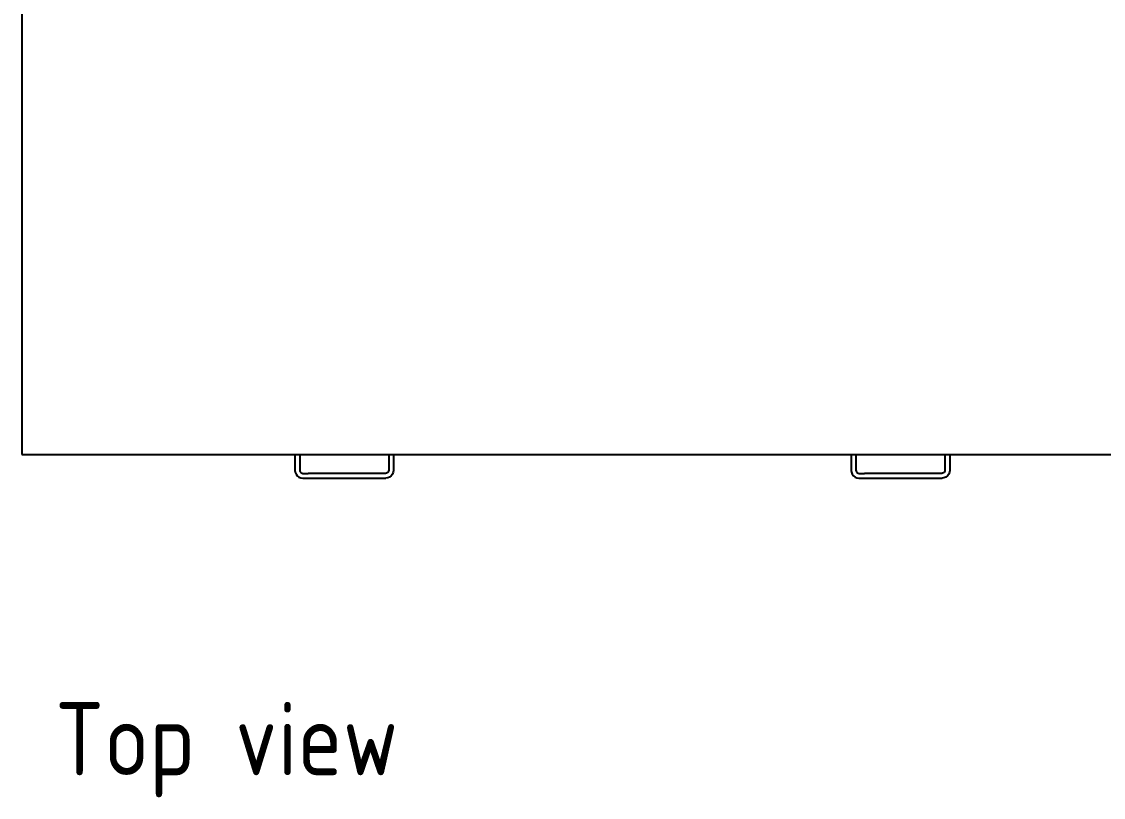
# Model space of a CAD drawing. Header units: metres. Extents: x 2.3 to 15.1, y 3 to 5.1.
# Drawn here: x 2.278 to 3.51, y 3.033 to 3.917 of the extents above; entities that cross this region are included whole.
import ezdxf

# ---------------------------------------------------------------- set-up
doc = ezdxf.new("R2010")
doc.units = ezdxf.units.M
doc.layers.add('Edges', color=7, linetype='Continuous')
doc.styles.get("Standard").update_dxf_attribs({"font": 'architxt.shx'})

# ---------------------------------------------------------------- blocks, each defined once
blk = doc.blocks.new('Chemistry Lab table pl')
at = {"layer": 'Edges'}
for p, q in [((2.2778, 4.0984), (2.2778, 3.4234)), ((2.2778, 3.4234), (2.5891, 3.4234)), ((2.5891, 3.4234), (2.5891, 3.4052)), ((2.5891, 3.4234), (2.5945, 3.4234)), ((2.5945, 3.4234), (2.5945, 3.4055)), ((2.5945, 3.4234), (2.6959, 3.4234)), ((2.6959, 3.4234), (2.6959, 3.4055)), ((2.6959, 3.4234), (2.7014, 3.4234)), ((2.7014, 3.4234), (2.7014, 3.4052)), ((2.7014, 3.4234), (3.2226, 3.4234)), ((3.2226, 3.4234), (3.2226, 3.4052)), ((3.2226, 3.4234), (3.228, 3.4234)), ((3.228, 3.4234), (3.228, 3.4055)), ((3.228, 3.4234), (3.3294, 3.4234)), ((3.3294, 3.4234), (3.3294, 3.4055)), ((3.3294, 3.4234), (3.3349, 3.4234)), ((3.3349, 3.4234), (3.3349, 3.4052)), ((3.3349, 3.4234), (3.8561, 3.4234)), ((2.5891, 3.4052), (2.5894, 3.403)), ((2.5894, 3.403), (2.5903, 3.4008)), ((2.5903, 3.4008), (2.5917, 3.399)), ((2.5945, 3.4055), (2.5947, 3.4044)), ((2.5947, 3.4044), (2.595, 3.4036)), ((2.595, 3.4036), (2.5956, 3.4029)), ((2.5956, 3.4029), (2.5963, 3.4023)), ((2.5963, 3.4023), (2.5972, 3.4019)), ((2.5972, 3.4019), (2.5982, 3.4018)), ((2.5982, 3.4018), (2.6043, 3.4018)), ((2.6861, 3.4018), (2.6043, 3.4018)), ((2.6922, 3.4018), (2.6861, 3.4018)), ((2.6933, 3.4019), (2.6922, 3.4018)), ((2.6941, 3.4023), (2.6933, 3.4019)), ((2.6949, 3.4029), (2.6941, 3.4023)), ((2.6954, 3.4036), (2.6949, 3.4029)), ((2.6958, 3.4044), (2.6954, 3.4036)), ((2.6959, 3.4055), (2.6958, 3.4044)), ((2.7002, 3.4008), (2.6987, 3.399)), ((2.7011, 3.403), (2.7002, 3.4008)), ((2.7014, 3.4052), (2.7011, 3.403)), ((3.2226, 3.4052), (3.2229, 3.403)), ((3.2229, 3.403), (3.2238, 3.4008)), ((3.2238, 3.4008), (3.2252, 3.399)), ((3.228, 3.4055), (3.2282, 3.4044)), ((3.2282, 3.4044), (3.2285, 3.4036)), ((3.2285, 3.4036), (3.2291, 3.4029)), ((3.2291, 3.4029), (3.2298, 3.4023)), ((3.2298, 3.4023), (3.2307, 3.4019)), ((3.2307, 3.4019), (3.2317, 3.4018)), ((3.2317, 3.4018), (3.2378, 3.4018)), ((3.3196, 3.4018), (3.2378, 3.4018)), ((3.3257, 3.4018), (3.3196, 3.4018)), ((3.3268, 3.4019), (3.3257, 3.4018)), ((3.3276, 3.4023), (3.3268, 3.4019)), ((3.3284, 3.4029), (3.3276, 3.4023)), ((3.3289, 3.4036), (3.3284, 3.4029)), ((3.3293, 3.4044), (3.3289, 3.4036)), ((3.3294, 3.4055), (3.3293, 3.4044)), ((3.3337, 3.4008), (3.3322, 3.399)), ((3.3346, 3.403), (3.3337, 3.4008)), ((3.3349, 3.4052), (3.3346, 3.403)), ((2.5917, 3.399), (2.5936, 3.3975)), ((2.5936, 3.3975), (2.5957, 3.3966)), ((2.5957, 3.3966), (2.5979, 3.3963)), ((2.5979, 3.3963), (2.6926, 3.3963)), ((2.6947, 3.3966), (2.6926, 3.3963)), ((2.6969, 3.3975), (2.6947, 3.3966)), ((2.6987, 3.399), (2.6969, 3.3975)), ((3.2252, 3.399), (3.2271, 3.3975)), ((3.2271, 3.3975), (3.2292, 3.3966)), ((3.2292, 3.3966), (3.2314, 3.3963)), ((3.2314, 3.3963), (3.3261, 3.3963)), ((3.3282, 3.3966), (3.3261, 3.3963)), ((3.3304, 3.3975), (3.3282, 3.3966)), ((3.3322, 3.399), (3.3304, 3.3975))]:
    blk.add_line(p, q, dxfattribs=at)

msp = doc.modelspace()

# ---------------------------------------------------------------- block references
msp.add_blockref('Chemistry Lab table pl', (0, 0))

# ---------------------------------------------------------------- texts
msp.add_text('Top view', height=0.08329).set_placement((2.3158, 3.0578))

doc.saveas('drawing.dxf')
